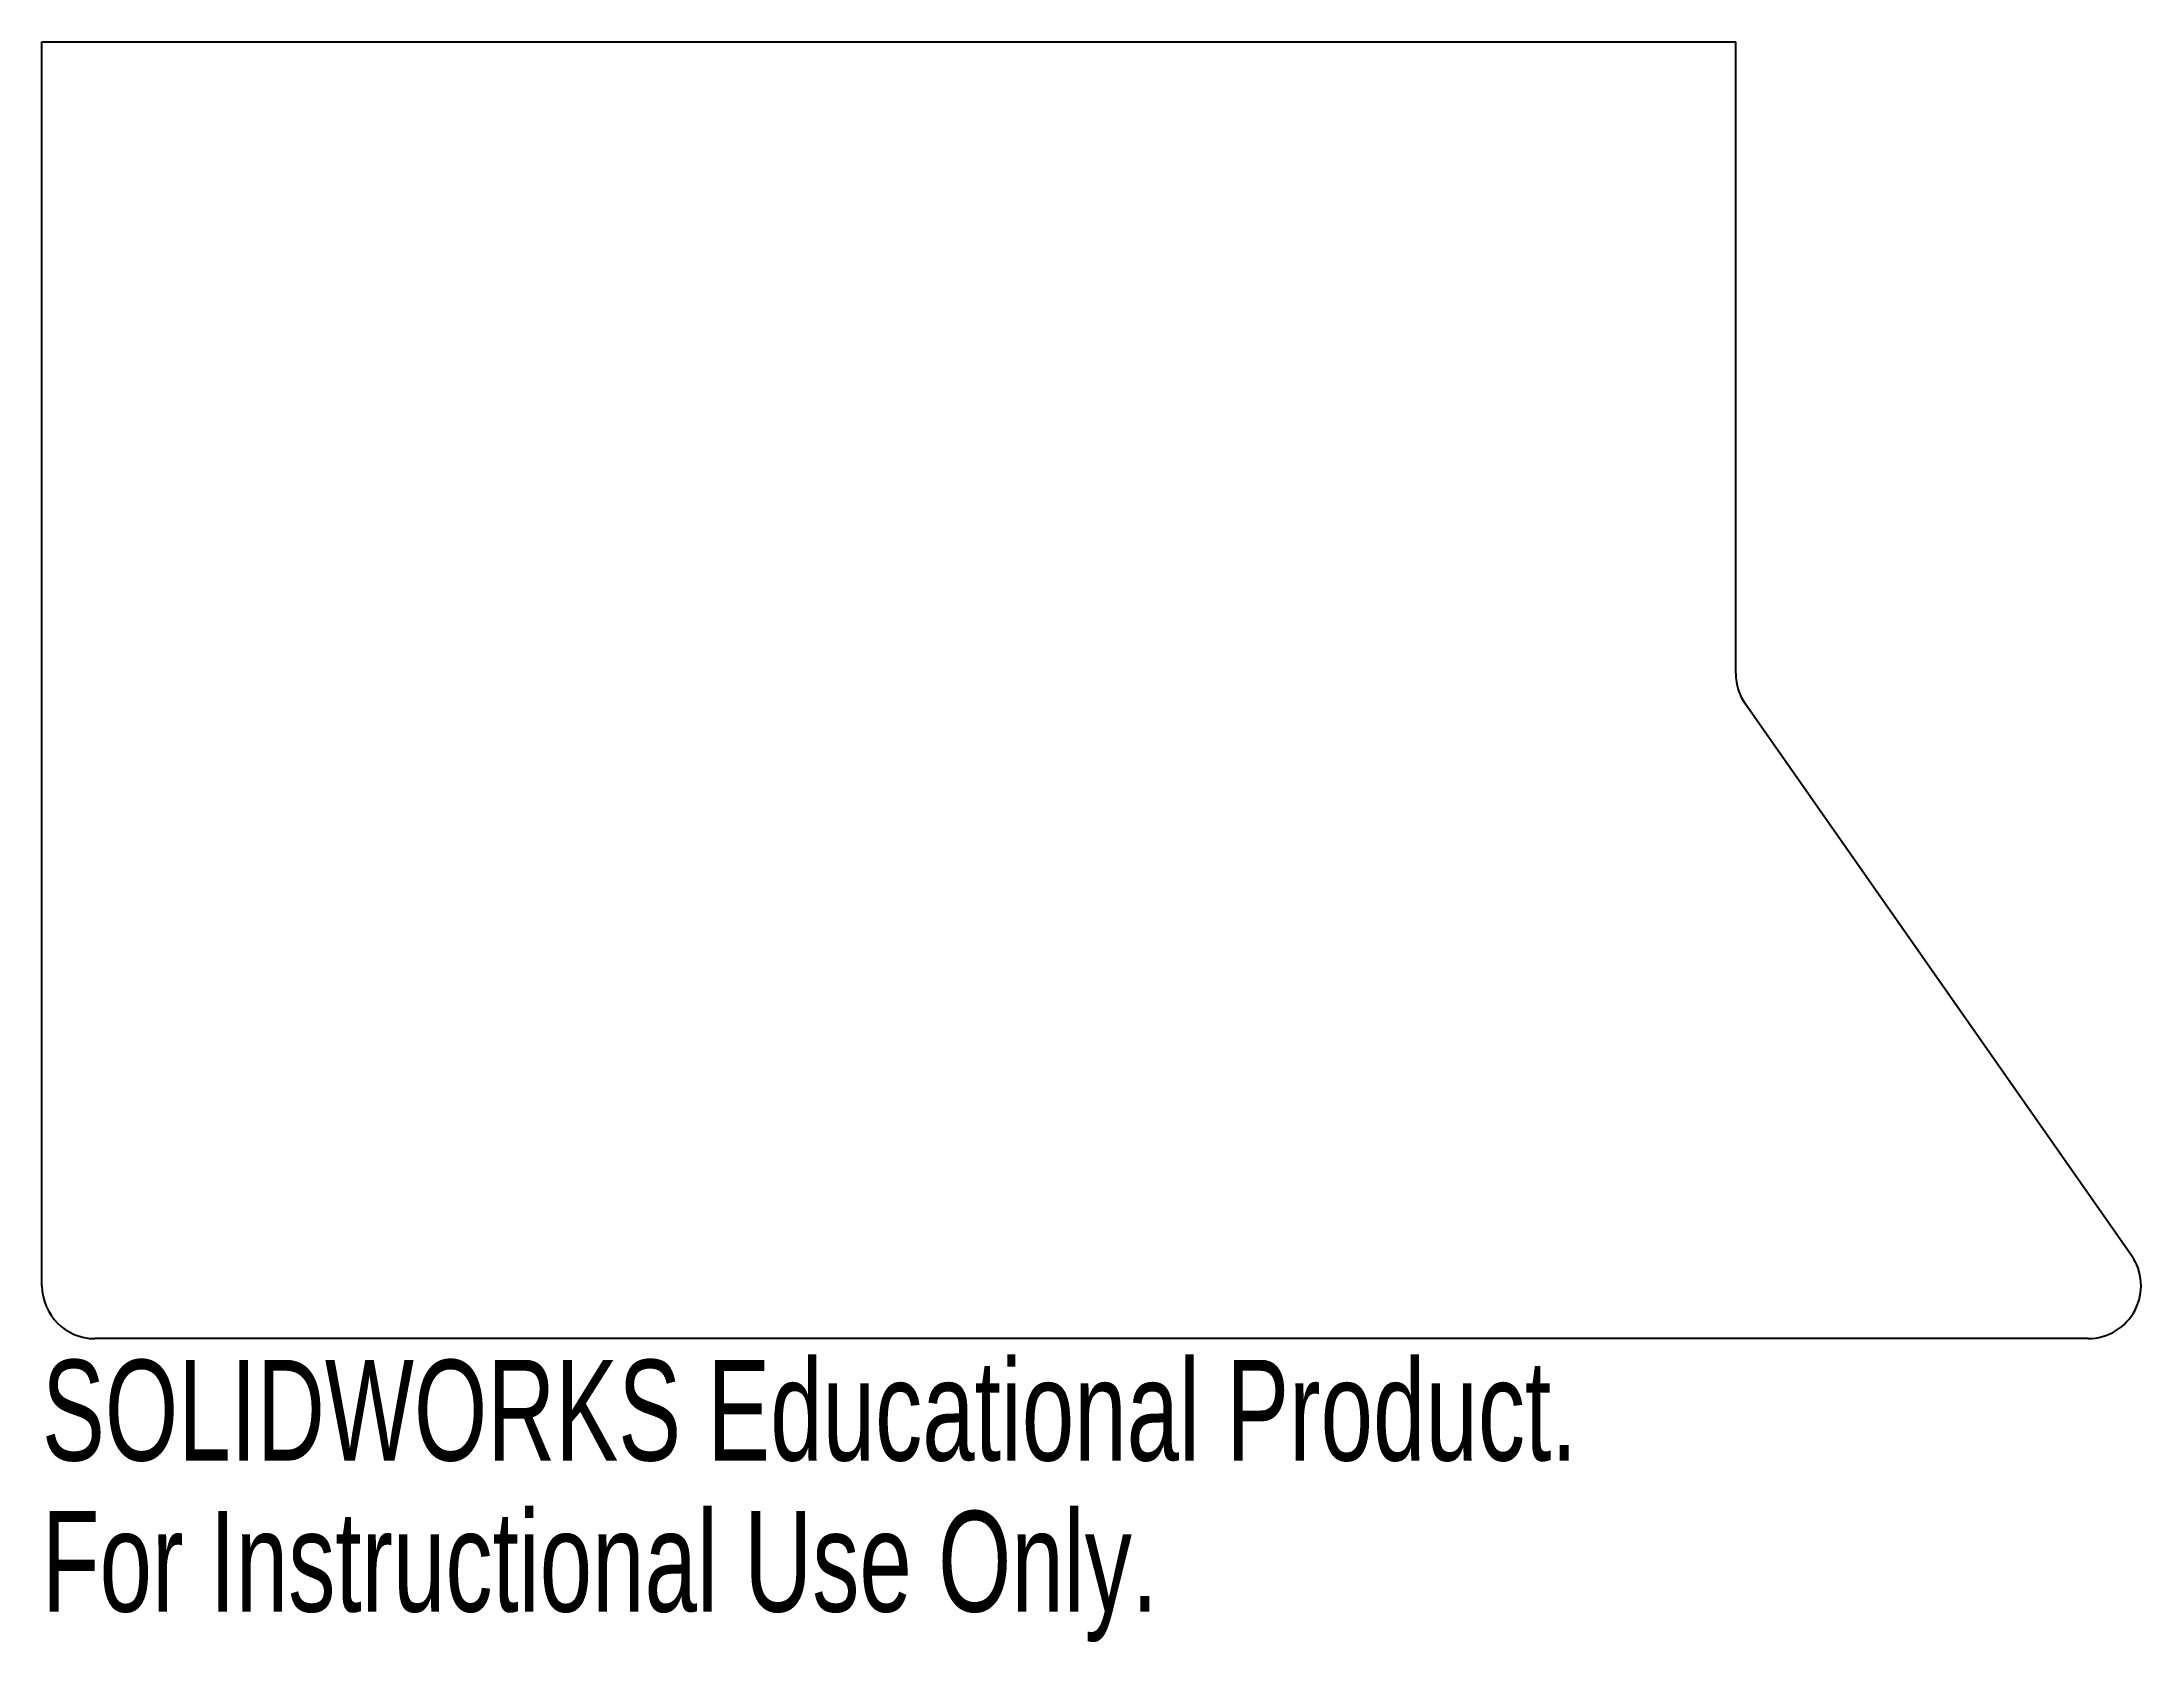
# Model space of a CAD drawing. Header units: inches. Extents: x 0 to 3.97, y -0.57 to 2.45.
import ezdxf

# ---------------------------------------------------------------- set-up
doc = ezdxf.new("R2010")
doc.units = ezdxf.units.IN
doc.header["$MEASUREMENT"] = 0
doc.styles.add('SLDTEXTSTYLE0', font='TXT', dxfattribs={"width": 0.7})

msp = doc.modelspace()

# ---------------------------------------------------------------- linework, layer by layer
at = {"color": 7, "linetype": 'Continuous', "lineweight": 25}
for p, q in [((0, 0.1), (0, 2.45)), ((0, 2.45), (3.2, 2.45)), ((3.2, 1.2565), (3.2, 2.45)), ((3.2181, 1.1992), (3.9476, 0.1574)), ((3.8657, 0), (0.1, 0))]:
    msp.add_line(p, q, dxfattribs=at)
for centre, start, end in [((3.3, 1.2565), 180, 215), ((3.8657, 0.1), 270, 35), ((0.1, 0.1), 180, 270)]:
    msp.add_arc(centre, 0.1, start, end, dxfattribs=at)

# ---------------------------------------------------------------- texts
at = {"color": 7, "linetype": 'Continuous', "char_height": 0.1903, "attachment_point": 1, "style": 'SLDTEXTSTYLE0'}
for s, insert in [('SOLIDWORKS Educational Product.', (0, -0.0401)), ('For Instructional Use Only.', (0, -0.3256))]:
    msp.add_mtext(s, dxfattribs=dict(at, insert=insert))

doc.saveas('drawing.dxf')
